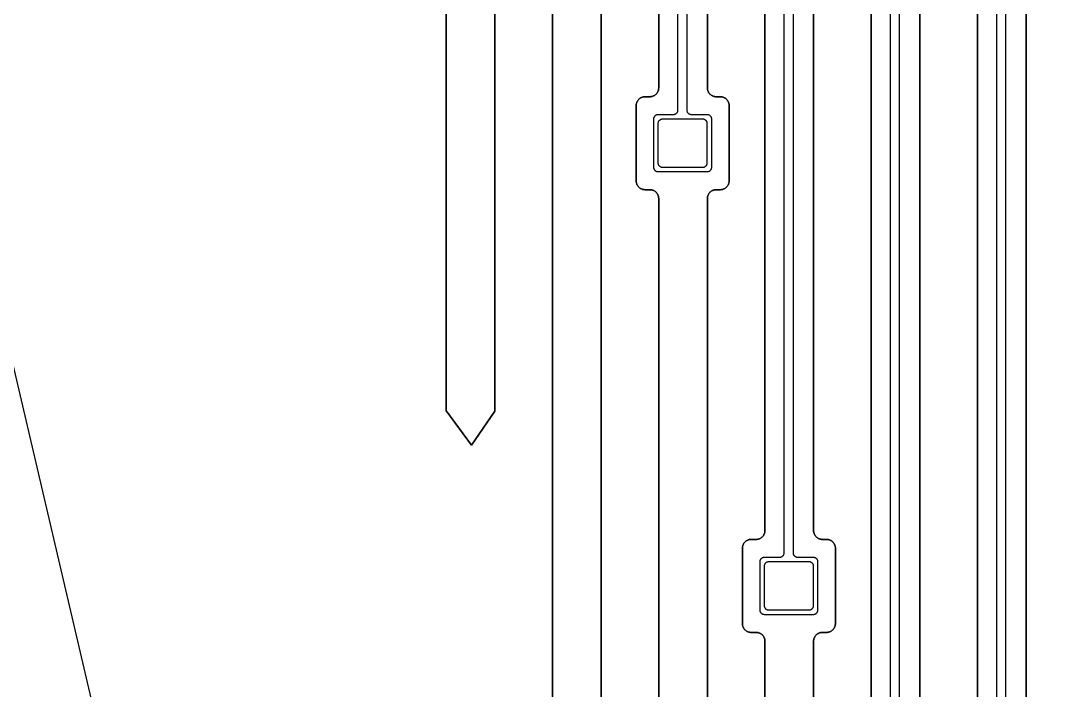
# Model space of a CAD drawing. Extents: x -2057 to 2225, y -44 to 31181.
# Drawn here: x -356.4 to -124.6, y 1456.1 to 1607.5 of the extents above; entities that cross this region are included whole.
import ezdxf

# ---------------------------------------------------------------- set-up
doc = ezdxf.new("R2010")
doc.units = 0
for name, color, linetype in [('electrode', 6, 'CONTINUOUS'), ('etching', 7, 'CONTINUOUS'), ('L2D0_etching2', 4, 'CONTINUOUS'), ('L3D0_etching3', 5, 'CONTINUOUS'), ('metalization', 8, 'CONTINUOUS'), ('polyimide', 9, 'CONTINUOUS'), ('polyimide_etch_borders', 10, 'CONTINUOUS')]:
    doc.layers.add(name, color=color, linetype=linetype)

msp = doc.modelspace()

# ---------------------------------------------------------------- linework, layer by layer
at = {"layer": 'electrode'}
for points in [[(-211.34, 1574.247), (-211.427, 1574.255), (-211.513, 1574.27), (-211.598, 1574.293), (-211.68, 1574.323), (-211.759, 1574.36), (-211.834, 1574.403), (-211.906, 1574.453), (-211.973, 1574.509), (-212.035, 1574.571), (-212.091, 1574.638), (-212.141, 1574.71), (-212.184, 1574.785), (-212.221, 1574.864), (-212.251, 1574.946), (-212.274, 1575.031), (-212.289, 1575.117), (-212.297, 1575.204), (-212.297, 1584.291), (-212.289, 1584.378), (-212.274, 1584.464), (-212.251, 1584.548), (-212.221, 1584.63), (-212.184, 1584.71), (-212.141, 1584.785), (-212.091, 1584.857), (-212.035, 1584.924), (-211.973, 1584.985), (-211.906, 1585.042), (-211.834, 1585.092), (-211.759, 1585.135), (-211.68, 1585.172), (-211.598, 1585.202), (-211.513, 1585.225), (-211.427, 1585.24), (-211.34, 1585.247), (-202.253, 1585.247), (-202.166, 1585.24), (-202.08, 1585.225), (-201.996, 1585.202), (-201.914, 1585.172), (-201.834, 1585.135), (-201.759, 1585.092), (-201.687, 1585.042), (-201.62, 1584.985), (-201.559, 1584.924), (-201.502, 1584.857), (-201.452, 1584.785), (-201.409, 1584.71), (-201.372, 1584.63), (-201.342, 1584.548), (-201.319, 1584.464), (-201.304, 1584.378), (-201.297, 1584.291), (-201.297, 1575.204), (-201.304, 1575.117), (-201.319, 1575.031), (-201.342, 1574.946), (-201.372, 1574.864), (-201.409, 1574.785), (-201.452, 1574.71), (-201.502, 1574.638), (-201.559, 1574.571), (-201.62, 1574.509), (-201.687, 1574.453), (-201.759, 1574.403), (-201.834, 1574.36), (-201.914, 1574.323), (-201.996, 1574.293), (-202.08, 1574.27), (-202.166, 1574.255), (-202.253, 1574.247)], [(-187.34, 1474.247), (-187.427, 1474.255), (-187.513, 1474.27), (-187.598, 1474.293), (-187.68, 1474.323), (-187.759, 1474.36), (-187.834, 1474.403), (-187.906, 1474.453), (-187.973, 1474.509), (-188.035, 1474.571), (-188.091, 1474.638), (-188.141, 1474.71), (-188.184, 1474.785), (-188.221, 1474.864), (-188.251, 1474.946), (-188.274, 1475.031), (-188.289, 1475.117), (-188.297, 1475.204), (-188.297, 1484.291), (-188.289, 1484.378), (-188.274, 1484.464), (-188.251, 1484.548), (-188.221, 1484.63), (-188.184, 1484.71), (-188.141, 1484.785), (-188.091, 1484.857), (-188.035, 1484.924), (-187.973, 1484.985), (-187.906, 1485.042), (-187.834, 1485.092), (-187.759, 1485.135), (-187.68, 1485.172), (-187.598, 1485.202), (-187.513, 1485.225), (-187.427, 1485.24), (-187.34, 1485.247), (-178.253, 1485.247), (-178.166, 1485.24), (-178.08, 1485.225), (-177.996, 1485.202), (-177.914, 1485.172), (-177.834, 1485.135), (-177.759, 1485.092), (-177.687, 1485.042), (-177.62, 1484.985), (-177.559, 1484.924), (-177.502, 1484.857), (-177.452, 1484.785), (-177.409, 1484.71), (-177.372, 1484.63), (-177.342, 1484.548), (-177.319, 1484.464), (-177.304, 1484.378), (-177.297, 1484.291), (-177.297, 1475.204), (-177.304, 1475.117), (-177.319, 1475.031), (-177.342, 1474.946), (-177.372, 1474.864), (-177.409, 1474.785), (-177.452, 1474.71), (-177.502, 1474.638), (-177.559, 1474.571), (-177.62, 1474.509), (-177.687, 1474.453), (-177.759, 1474.403), (-177.834, 1474.36), (-177.914, 1474.323), (-177.996, 1474.293), (-178.08, 1474.27), (-178.166, 1474.255), (-178.253, 1474.247)]]:
    msp.add_lwpolyline(points, close=True, dxfattribs=at)
at = {"layer": 'etching'}
for points in [[(1890.612, 20342.595), (1890.612, 10404.624), (907.37, 8971.06), (907.37, 3311.52), (208.395, -1.125), (80.82, -44.08), (0, 0), (-775.12, 3311.52), (-775.12, 8985.76), (-1736.396, 10397.27), (-1736.396, 20343.044)], [(-212.208, 9035.371), (-212.208, 1592.185), (-212.216, 1592.059), (-212.231, 1591.934), (-212.255, 1591.811), (-212.286, 1591.689), (-212.325, 1591.57), (-212.371, 1591.453), (-212.425, 1591.339), (-212.485, 1591.229), (-212.553, 1591.123), (-212.627, 1591.021), (-212.707, 1590.924), (-212.793, 1590.832), (-212.884, 1590.746), (-212.981, 1590.666), (-213.083, 1590.592), (-213.189, 1590.525), (-213.299, 1590.465), (-213.413, 1590.411), (-213.53, 1590.365), (-213.649, 1590.326), (-213.771, 1590.295), (-213.895, 1590.271), (-214.019, 1590.255), (-214.145, 1590.247), (-215.359, 1590.247), (-215.485, 1590.24), (-215.61, 1590.224), (-215.733, 1590.2), (-215.855, 1590.169), (-215.974, 1590.13), (-216.091, 1590.084), (-216.205, 1590.03), (-216.315, 1589.97), (-216.421, 1589.902), (-216.523, 1589.828), (-216.62, 1589.748), (-216.712, 1589.662), (-216.798, 1589.571), (-216.878, 1589.474), (-216.952, 1589.372), (-217.019, 1589.266), (-217.079, 1589.156), (-217.133, 1589.042), (-217.179, 1588.925), (-217.218, 1588.806), (-217.249, 1588.684), (-217.273, 1588.56), (-217.289, 1588.436), (-217.297, 1588.31), (-217.297, 1571.185), (-217.289, 1571.059), (-217.273, 1570.934), (-217.249, 1570.811), (-217.218, 1570.689), (-217.179, 1570.57), (-217.133, 1570.453), (-217.079, 1570.339), (-217.019, 1570.229), (-216.952, 1570.123), (-216.878, 1570.021), (-216.798, 1569.924), (-216.712, 1569.832), (-216.62, 1569.746), (-216.523, 1569.666), (-216.421, 1569.592), (-216.315, 1569.525), (-216.205, 1569.465), (-216.091, 1569.411), (-215.974, 1569.365), (-215.855, 1569.326), (-215.733, 1569.295), (-215.61, 1569.271), (-215.485, 1569.255), (-215.359, 1569.247), (-214.145, 1569.247), (-214.019, 1569.24), (-213.895, 1569.224), (-213.771, 1569.2), (-213.649, 1569.169), (-213.53, 1569.13), (-213.413, 1569.084), (-213.299, 1569.03), (-213.189, 1568.97), (-213.083, 1568.902), (-212.981, 1568.828), (-212.884, 1568.748), (-212.793, 1568.662), (-212.707, 1568.571), (-212.627, 1568.474), (-212.553, 1568.372), (-212.485, 1568.266), (-212.425, 1568.156), (-212.371, 1568.042), (-212.325, 1567.925), (-212.286, 1567.806), (-212.255, 1567.684), (-212.231, 1567.56), (-212.216, 1567.436), (-212.208, 1567.31), (-212.208, 1319.247)], [(-201.208, 1319.247), (-201.208, 1567.31), (-201.2, 1567.436), (-201.184, 1567.56), (-201.16, 1567.684), (-201.129, 1567.806), (-201.09, 1567.925), (-201.044, 1568.042), (-200.991, 1568.156), (-200.93, 1568.266), (-200.863, 1568.372), (-200.789, 1568.474), (-200.709, 1568.571), (-200.623, 1568.662), (-200.531, 1568.748), (-200.434, 1568.828), (-200.332, 1568.902), (-200.226, 1568.97), (-200.116, 1569.03), (-200.002, 1569.084), (-199.886, 1569.13), (-199.766, 1569.169), (-199.644, 1569.2), (-199.521, 1569.224), (-199.396, 1569.24), (-199.271, 1569.247), (-198.234, 1569.247), (-198.108, 1569.255), (-197.984, 1569.271), (-197.86, 1569.295), (-197.738, 1569.326), (-197.619, 1569.365), (-197.502, 1569.411), (-197.388, 1569.465), (-197.278, 1569.525), (-197.172, 1569.592), (-197.07, 1569.666), (-196.973, 1569.746), (-196.882, 1569.832), (-196.796, 1569.924), (-196.716, 1570.021), (-196.642, 1570.123), (-196.574, 1570.229), (-196.514, 1570.339), (-196.46, 1570.453), (-196.414, 1570.57), (-196.375, 1570.689), (-196.344, 1570.811), (-196.32, 1570.934), (-196.304, 1571.059), (-196.297, 1571.185), (-196.297, 1588.31), (-196.304, 1588.436), (-196.32, 1588.56), (-196.344, 1588.684), (-196.375, 1588.806), (-196.414, 1588.925), (-196.46, 1589.042), (-196.514, 1589.156), (-196.574, 1589.266), (-196.642, 1589.372), (-196.716, 1589.474), (-196.796, 1589.571), (-196.882, 1589.662), (-196.973, 1589.748), (-197.07, 1589.828), (-197.172, 1589.902), (-197.278, 1589.97), (-197.388, 1590.03), (-197.502, 1590.084), (-197.619, 1590.13), (-197.738, 1590.169), (-197.86, 1590.2), (-197.984, 1590.224), (-198.108, 1590.24), (-198.234, 1590.247), (-199.271, 1590.247), (-199.396, 1590.255), (-199.521, 1590.271), (-199.644, 1590.295), (-199.766, 1590.326), (-199.886, 1590.365), (-200.002, 1590.411), (-200.116, 1590.465), (-200.226, 1590.525), (-200.332, 1590.592), (-200.434, 1590.666), (-200.531, 1590.746), (-200.623, 1590.832), (-200.709, 1590.924), (-200.789, 1591.021), (-200.863, 1591.123), (-200.93, 1591.229), (-200.991, 1591.339), (-201.044, 1591.453), (-201.09, 1591.57), (-201.129, 1591.689), (-201.16, 1591.811), (-201.184, 1591.934), (-201.2, 1592.059), (-201.208, 1592.185), (-201.208, 9035.377)], [(-188.208, 9035.371), (-188.208, 1492.185), (-188.216, 1492.059), (-188.231, 1491.934), (-188.255, 1491.811), (-188.286, 1491.689), (-188.325, 1491.57), (-188.371, 1491.453), (-188.425, 1491.339), (-188.485, 1491.229), (-188.553, 1491.123), (-188.627, 1491.021), (-188.707, 1490.924), (-188.793, 1490.832), (-188.884, 1490.746), (-188.981, 1490.666), (-189.083, 1490.592), (-189.189, 1490.525), (-189.299, 1490.465), (-189.413, 1490.411), (-189.53, 1490.365), (-189.649, 1490.326), (-189.771, 1490.295), (-189.895, 1490.271), (-190.019, 1490.255), (-190.145, 1490.247), (-191.359, 1490.247), (-191.485, 1490.24), (-191.61, 1490.224), (-191.733, 1490.2), (-191.855, 1490.169), (-191.974, 1490.13), (-192.091, 1490.084), (-192.205, 1490.03), (-192.315, 1489.97), (-192.421, 1489.902), (-192.523, 1489.828), (-192.62, 1489.748), (-192.712, 1489.662), (-192.798, 1489.571), (-192.878, 1489.474), (-192.952, 1489.372), (-193.019, 1489.266), (-193.079, 1489.156), (-193.133, 1489.042), (-193.179, 1488.925), (-193.218, 1488.806), (-193.249, 1488.684), (-193.273, 1488.56), (-193.289, 1488.436), (-193.297, 1488.31), (-193.297, 1471.185), (-193.289, 1471.059), (-193.273, 1470.934), (-193.249, 1470.811), (-193.218, 1470.689), (-193.179, 1470.57), (-193.133, 1470.453), (-193.079, 1470.339), (-193.019, 1470.229), (-192.952, 1470.123), (-192.878, 1470.021), (-192.798, 1469.924), (-192.712, 1469.832), (-192.62, 1469.746), (-192.523, 1469.666), (-192.421, 1469.592), (-192.315, 1469.525), (-192.205, 1469.465), (-192.091, 1469.411), (-191.974, 1469.365), (-191.855, 1469.326), (-191.733, 1469.295), (-191.61, 1469.271), (-191.485, 1469.255), (-191.359, 1469.247), (-190.145, 1469.247), (-190.019, 1469.24), (-189.895, 1469.224), (-189.771, 1469.2), (-189.649, 1469.169), (-189.53, 1469.13), (-189.413, 1469.084), (-189.299, 1469.03), (-189.189, 1468.97), (-189.083, 1468.902), (-188.981, 1468.828), (-188.884, 1468.748), (-188.793, 1468.662), (-188.707, 1468.571), (-188.627, 1468.474), (-188.553, 1468.372), (-188.485, 1468.266), (-188.425, 1468.156), (-188.371, 1468.042), (-188.325, 1467.925), (-188.286, 1467.806), (-188.255, 1467.684), (-188.231, 1467.56), (-188.216, 1467.436), (-188.208, 1467.31), (-188.208, 1219.247)], [(-177.208, 1219.247), (-177.208, 1467.31), (-177.2, 1467.436), (-177.184, 1467.56), (-177.16, 1467.684), (-177.129, 1467.806), (-177.09, 1467.925), (-177.044, 1468.042), (-176.991, 1468.156), (-176.93, 1468.266), (-176.863, 1468.372), (-176.789, 1468.474), (-176.709, 1468.571), (-176.623, 1468.662), (-176.531, 1468.748), (-176.434, 1468.828), (-176.332, 1468.902), (-176.226, 1468.97), (-176.116, 1469.03), (-176.002, 1469.084), (-175.886, 1469.13), (-175.766, 1469.169), (-175.644, 1469.2), (-175.521, 1469.224), (-175.396, 1469.24), (-175.271, 1469.247), (-174.234, 1469.247), (-174.108, 1469.255), (-173.984, 1469.271), (-173.86, 1469.295), (-173.738, 1469.326), (-173.619, 1469.365), (-173.502, 1469.411), (-173.388, 1469.465), (-173.278, 1469.525), (-173.172, 1469.592), (-173.07, 1469.666), (-172.973, 1469.746), (-172.882, 1469.832), (-172.796, 1469.924), (-172.716, 1470.021), (-172.642, 1470.123), (-172.574, 1470.229), (-172.514, 1470.339), (-172.46, 1470.453), (-172.414, 1470.57), (-172.375, 1470.689), (-172.344, 1470.811), (-172.32, 1470.934), (-172.304, 1471.059), (-172.297, 1471.185), (-172.297, 1488.31), (-172.304, 1488.436), (-172.32, 1488.56), (-172.344, 1488.684), (-172.375, 1488.806), (-172.414, 1488.925), (-172.46, 1489.042), (-172.514, 1489.156), (-172.574, 1489.266), (-172.642, 1489.372), (-172.716, 1489.474), (-172.796, 1489.571), (-172.882, 1489.662), (-172.973, 1489.748), (-173.07, 1489.828), (-173.172, 1489.902), (-173.278, 1489.97), (-173.388, 1490.03), (-173.502, 1490.084), (-173.619, 1490.13), (-173.738, 1490.169), (-173.86, 1490.2), (-173.984, 1490.224), (-174.108, 1490.24), (-174.234, 1490.247), (-175.271, 1490.247), (-175.396, 1490.255), (-175.521, 1490.271), (-175.644, 1490.295), (-175.766, 1490.326), (-175.886, 1490.365), (-176.002, 1490.411), (-176.116, 1490.465), (-176.226, 1490.525), (-176.332, 1490.592), (-176.434, 1490.666), (-176.531, 1490.746), (-176.623, 1490.832), (-176.709, 1490.924), (-176.789, 1491.021), (-176.863, 1491.123), (-176.93, 1491.229), (-176.991, 1491.339), (-177.044, 1491.453), (-177.09, 1491.57), (-177.129, 1491.689), (-177.16, 1491.811), (-177.184, 1491.934), (-177.2, 1492.059), (-177.208, 1492.185), (-177.208, 9035.377)], [(-164.208, 9035.371), (-164.208, 1392.185)], [(-153.208, 1392.185), (-153.208, 9035.377)], [(-140.208, 9035.371), (-140.208, 1292.185)], [(-129.208, 1292.185), (-129.208, 9035.377)], [(-260.208, 1767.31), (-260.208, 1519.247), (-260.17, 1519.247), (-254.49, 1511.52), (-249.208, 1519.247), (-249.208, 1767.31)], [(-236.208, 1667.31), (-236.208, 1419.247)], [(-225.208, 1419.247), (-225.208, 1667.31)]]:
    msp.add_lwpolyline(points, dxfattribs=at)
at = {"layer": 'L2D0_etching2'}
msp.add_lwpolyline([(1890.612, 20342.595), (1890.612, 10404.624), (907.37, 8971.06), (907.37, 3311.52), (208.395, -1.125), (80.82, -44.08), (0, 0), (-775.12, 3311.52), (-775.12, 8985.76), (-1736.396, 10397.27), (-1736.396, 20343.044)], dxfattribs=at)
at = {"layer": 'L3D0_etching3'}
for points in [[(1890.612, 20342.595), (1890.612, 10404.624), (907.37, 8971.06), (907.37, 3311.52), (208.395, -1.125), (80.82, -44.08), (0, 0), (-775.12, 3311.52), (-775.12, 8985.76), (-1736.396, 10397.27), (-1736.396, 20343.044)], [(-212.208, 9035.371), (-212.208, 1592.185), (-212.216, 1592.059), (-212.231, 1591.934), (-212.255, 1591.811), (-212.286, 1591.689), (-212.325, 1591.57), (-212.371, 1591.453), (-212.425, 1591.339), (-212.485, 1591.229), (-212.553, 1591.123), (-212.627, 1591.021), (-212.707, 1590.924), (-212.793, 1590.832), (-212.884, 1590.746), (-212.981, 1590.666), (-213.083, 1590.592), (-213.189, 1590.525), (-213.299, 1590.465), (-213.413, 1590.411), (-213.53, 1590.365), (-213.649, 1590.326), (-213.771, 1590.295), (-213.895, 1590.271), (-214.019, 1590.255), (-214.145, 1590.247), (-215.359, 1590.247), (-215.485, 1590.24), (-215.61, 1590.224), (-215.733, 1590.2), (-215.855, 1590.169), (-215.974, 1590.13), (-216.091, 1590.084), (-216.205, 1590.03), (-216.315, 1589.97), (-216.421, 1589.902), (-216.523, 1589.828), (-216.62, 1589.748), (-216.712, 1589.662), (-216.798, 1589.571), (-216.878, 1589.474), (-216.952, 1589.372), (-217.019, 1589.266), (-217.079, 1589.156), (-217.133, 1589.042), (-217.179, 1588.925), (-217.218, 1588.806), (-217.249, 1588.684), (-217.273, 1588.56), (-217.289, 1588.436), (-217.297, 1588.31), (-217.297, 1571.185), (-217.289, 1571.059), (-217.273, 1570.934), (-217.249, 1570.811), (-217.218, 1570.689), (-217.179, 1570.57), (-217.133, 1570.453), (-217.079, 1570.339), (-217.019, 1570.229), (-216.952, 1570.123), (-216.878, 1570.021), (-216.798, 1569.924), (-216.712, 1569.832), (-216.62, 1569.746), (-216.523, 1569.666), (-216.421, 1569.592), (-216.315, 1569.525), (-216.205, 1569.465), (-216.091, 1569.411), (-215.974, 1569.365), (-215.855, 1569.326), (-215.733, 1569.295), (-215.61, 1569.271), (-215.485, 1569.255), (-215.359, 1569.247), (-214.145, 1569.247), (-214.019, 1569.24), (-213.895, 1569.224), (-213.771, 1569.2), (-213.649, 1569.169), (-213.53, 1569.13), (-213.413, 1569.084), (-213.299, 1569.03), (-213.189, 1568.97), (-213.083, 1568.902), (-212.981, 1568.828), (-212.884, 1568.748), (-212.793, 1568.662), (-212.707, 1568.571), (-212.627, 1568.474), (-212.553, 1568.372), (-212.485, 1568.266), (-212.425, 1568.156), (-212.371, 1568.042), (-212.325, 1567.925), (-212.286, 1567.806), (-212.255, 1567.684), (-212.231, 1567.56), (-212.216, 1567.436), (-212.208, 1567.31), (-212.208, 1319.247)], [(-201.208, 1319.247), (-201.208, 1567.31), (-201.2, 1567.436), (-201.184, 1567.56), (-201.16, 1567.684), (-201.129, 1567.806), (-201.09, 1567.925), (-201.044, 1568.042), (-200.991, 1568.156), (-200.93, 1568.266), (-200.863, 1568.372), (-200.789, 1568.474), (-200.709, 1568.571), (-200.623, 1568.662), (-200.531, 1568.748), (-200.434, 1568.828), (-200.332, 1568.902), (-200.226, 1568.97), (-200.116, 1569.03), (-200.002, 1569.084), (-199.886, 1569.13), (-199.766, 1569.169), (-199.644, 1569.2), (-199.521, 1569.224), (-199.396, 1569.24), (-199.271, 1569.247), (-198.234, 1569.247), (-198.108, 1569.255), (-197.984, 1569.271), (-197.86, 1569.295), (-197.738, 1569.326), (-197.619, 1569.365), (-197.502, 1569.411), (-197.388, 1569.465), (-197.278, 1569.525), (-197.172, 1569.592), (-197.07, 1569.666), (-196.973, 1569.746), (-196.882, 1569.832), (-196.796, 1569.924), (-196.716, 1570.021), (-196.642, 1570.123), (-196.574, 1570.229), (-196.514, 1570.339), (-196.46, 1570.453), (-196.414, 1570.57), (-196.375, 1570.689), (-196.344, 1570.811), (-196.32, 1570.934), (-196.304, 1571.059), (-196.297, 1571.185), (-196.297, 1588.31), (-196.304, 1588.436), (-196.32, 1588.56), (-196.344, 1588.684), (-196.375, 1588.806), (-196.414, 1588.925), (-196.46, 1589.042), (-196.514, 1589.156), (-196.574, 1589.266), (-196.642, 1589.372), (-196.716, 1589.474), (-196.796, 1589.571), (-196.882, 1589.662), (-196.973, 1589.748), (-197.07, 1589.828), (-197.172, 1589.902), (-197.278, 1589.97), (-197.388, 1590.03), (-197.502, 1590.084), (-197.619, 1590.13), (-197.738, 1590.169), (-197.86, 1590.2), (-197.984, 1590.224), (-198.108, 1590.24), (-198.234, 1590.247), (-199.271, 1590.247), (-199.396, 1590.255), (-199.521, 1590.271), (-199.644, 1590.295), (-199.766, 1590.326), (-199.886, 1590.365), (-200.002, 1590.411), (-200.116, 1590.465), (-200.226, 1590.525), (-200.332, 1590.592), (-200.434, 1590.666), (-200.531, 1590.746), (-200.623, 1590.832), (-200.709, 1590.924), (-200.789, 1591.021), (-200.863, 1591.123), (-200.93, 1591.229), (-200.991, 1591.339), (-201.044, 1591.453), (-201.09, 1591.57), (-201.129, 1591.689), (-201.16, 1591.811), (-201.184, 1591.934), (-201.2, 1592.059), (-201.208, 1592.185), (-201.208, 9035.377)], [(-188.208, 9035.371), (-188.208, 1492.185), (-188.216, 1492.059), (-188.231, 1491.934), (-188.255, 1491.811), (-188.286, 1491.689), (-188.325, 1491.57), (-188.371, 1491.453), (-188.425, 1491.339), (-188.485, 1491.229), (-188.553, 1491.123), (-188.627, 1491.021), (-188.707, 1490.924), (-188.793, 1490.832), (-188.884, 1490.746), (-188.981, 1490.666), (-189.083, 1490.592), (-189.189, 1490.525), (-189.299, 1490.465), (-189.413, 1490.411), (-189.53, 1490.365), (-189.649, 1490.326), (-189.771, 1490.295), (-189.895, 1490.271), (-190.019, 1490.255), (-190.145, 1490.247), (-191.359, 1490.247), (-191.485, 1490.24), (-191.61, 1490.224), (-191.733, 1490.2), (-191.855, 1490.169), (-191.974, 1490.13), (-192.091, 1490.084), (-192.205, 1490.03), (-192.315, 1489.97), (-192.421, 1489.902), (-192.523, 1489.828), (-192.62, 1489.748), (-192.712, 1489.662), (-192.798, 1489.571), (-192.878, 1489.474), (-192.952, 1489.372), (-193.019, 1489.266), (-193.079, 1489.156), (-193.133, 1489.042), (-193.179, 1488.925), (-193.218, 1488.806), (-193.249, 1488.684), (-193.273, 1488.56), (-193.289, 1488.436), (-193.297, 1488.31), (-193.297, 1471.185), (-193.289, 1471.059), (-193.273, 1470.934), (-193.249, 1470.811), (-193.218, 1470.689), (-193.179, 1470.57), (-193.133, 1470.453), (-193.079, 1470.339), (-193.019, 1470.229), (-192.952, 1470.123), (-192.878, 1470.021), (-192.798, 1469.924), (-192.712, 1469.832), (-192.62, 1469.746), (-192.523, 1469.666), (-192.421, 1469.592), (-192.315, 1469.525), (-192.205, 1469.465), (-192.091, 1469.411), (-191.974, 1469.365), (-191.855, 1469.326), (-191.733, 1469.295), (-191.61, 1469.271), (-191.485, 1469.255), (-191.359, 1469.247), (-190.145, 1469.247), (-190.019, 1469.24), (-189.895, 1469.224), (-189.771, 1469.2), (-189.649, 1469.169), (-189.53, 1469.13), (-189.413, 1469.084), (-189.299, 1469.03), (-189.189, 1468.97), (-189.083, 1468.902), (-188.981, 1468.828), (-188.884, 1468.748), (-188.793, 1468.662), (-188.707, 1468.571), (-188.627, 1468.474), (-188.553, 1468.372), (-188.485, 1468.266), (-188.425, 1468.156), (-188.371, 1468.042), (-188.325, 1467.925), (-188.286, 1467.806), (-188.255, 1467.684), (-188.231, 1467.56), (-188.216, 1467.436), (-188.208, 1467.31), (-188.208, 1219.247)], [(-177.208, 1219.247), (-177.208, 1467.31), (-177.2, 1467.436), (-177.184, 1467.56), (-177.16, 1467.684), (-177.129, 1467.806), (-177.09, 1467.925), (-177.044, 1468.042), (-176.991, 1468.156), (-176.93, 1468.266), (-176.863, 1468.372), (-176.789, 1468.474), (-176.709, 1468.571), (-176.623, 1468.662), (-176.531, 1468.748), (-176.434, 1468.828), (-176.332, 1468.902), (-176.226, 1468.97), (-176.116, 1469.03), (-176.002, 1469.084), (-175.886, 1469.13), (-175.766, 1469.169), (-175.644, 1469.2), (-175.521, 1469.224), (-175.396, 1469.24), (-175.271, 1469.247), (-174.234, 1469.247), (-174.108, 1469.255), (-173.984, 1469.271), (-173.86, 1469.295), (-173.738, 1469.326), (-173.619, 1469.365), (-173.502, 1469.411), (-173.388, 1469.465), (-173.278, 1469.525), (-173.172, 1469.592), (-173.07, 1469.666), (-172.973, 1469.746), (-172.882, 1469.832), (-172.796, 1469.924), (-172.716, 1470.021), (-172.642, 1470.123), (-172.574, 1470.229), (-172.514, 1470.339), (-172.46, 1470.453), (-172.414, 1470.57), (-172.375, 1470.689), (-172.344, 1470.811), (-172.32, 1470.934), (-172.304, 1471.059), (-172.297, 1471.185), (-172.297, 1488.31), (-172.304, 1488.436), (-172.32, 1488.56), (-172.344, 1488.684), (-172.375, 1488.806), (-172.414, 1488.925), (-172.46, 1489.042), (-172.514, 1489.156), (-172.574, 1489.266), (-172.642, 1489.372), (-172.716, 1489.474), (-172.796, 1489.571), (-172.882, 1489.662), (-172.973, 1489.748), (-173.07, 1489.828), (-173.172, 1489.902), (-173.278, 1489.97), (-173.388, 1490.03), (-173.502, 1490.084), (-173.619, 1490.13), (-173.738, 1490.169), (-173.86, 1490.2), (-173.984, 1490.224), (-174.108, 1490.24), (-174.234, 1490.247), (-175.271, 1490.247), (-175.396, 1490.255), (-175.521, 1490.271), (-175.644, 1490.295), (-175.766, 1490.326), (-175.886, 1490.365), (-176.002, 1490.411), (-176.116, 1490.465), (-176.226, 1490.525), (-176.332, 1490.592), (-176.434, 1490.666), (-176.531, 1490.746), (-176.623, 1490.832), (-176.709, 1490.924), (-176.789, 1491.021), (-176.863, 1491.123), (-176.93, 1491.229), (-176.991, 1491.339), (-177.044, 1491.453), (-177.09, 1491.57), (-177.129, 1491.689), (-177.16, 1491.811), (-177.184, 1491.934), (-177.2, 1492.059), (-177.208, 1492.185), (-177.208, 9035.377)], [(-164.208, 9035.371), (-164.208, 1392.185)], [(-153.208, 1392.185), (-153.208, 9035.377)], [(-140.208, 9035.371), (-140.208, 1292.185)], [(-129.208, 1292.185), (-129.208, 9035.377)], [(-260.208, 1767.31), (-260.208, 1519.247), (-260.17, 1519.247), (-254.49, 1511.52), (-249.208, 1519.247), (-249.208, 1767.31)], [(-236.208, 1667.31), (-236.208, 1419.247)], [(-225.208, 1419.247), (-225.208, 1667.31)]]:
    msp.add_lwpolyline(points, dxfattribs=at)
at = {"layer": 'metalization'}
for points in [[(-205.858, 9040.22), (-205.858, 1587.204), (-205.85, 1587.117), (-205.835, 1587.031), (-205.812, 1586.946), (-205.782, 1586.864), (-205.746, 1586.785), (-205.702, 1586.71), (-205.652, 1586.638), (-205.596, 1586.571), (-205.534, 1586.509), (-205.467, 1586.453), (-205.396, 1586.403), (-205.32, 1586.36), (-205.241, 1586.323), (-205.159, 1586.293), (-205.074, 1586.27), (-204.988, 1586.255), (-204.901, 1586.247), (-201.253, 1586.247), (-201.166, 1586.24), (-201.08, 1586.225), (-200.996, 1586.202), (-200.914, 1586.172), (-200.834, 1586.135), (-200.759, 1586.092), (-200.687, 1586.042), (-200.62, 1585.985), (-200.559, 1585.924), (-200.502, 1585.857), (-200.452, 1585.785), (-200.409, 1585.71), (-200.372, 1585.63), (-200.342, 1585.548), (-200.319, 1585.464), (-200.304, 1585.378), (-200.297, 1585.291), (-200.297, 1574.204), (-200.304, 1574.117), (-200.319, 1574.031), (-200.342, 1573.946), (-200.372, 1573.864), (-200.409, 1573.785), (-200.452, 1573.71), (-200.502, 1573.638), (-200.559, 1573.571), (-200.62, 1573.509), (-200.687, 1573.453), (-200.759, 1573.403), (-200.834, 1573.36), (-200.914, 1573.323), (-200.996, 1573.293), (-201.08, 1573.27), (-201.166, 1573.255), (-201.253, 1573.247), (-212.34, 1573.247), (-212.427, 1573.255), (-212.513, 1573.27), (-212.598, 1573.293), (-212.68, 1573.323), (-212.759, 1573.36), (-212.834, 1573.403), (-212.906, 1573.453), (-212.973, 1573.509), (-213.035, 1573.571), (-213.091, 1573.638), (-213.141, 1573.71), (-213.184, 1573.785), (-213.221, 1573.864), (-213.251, 1573.946), (-213.274, 1574.031), (-213.289, 1574.117), (-213.297, 1574.204), (-213.297, 1585.291), (-213.289, 1585.378), (-213.274, 1585.464), (-213.251, 1585.548), (-213.221, 1585.63), (-213.184, 1585.71), (-213.141, 1585.785), (-213.091, 1585.857), (-213.035, 1585.924), (-212.973, 1585.985), (-212.906, 1586.042), (-212.834, 1586.092), (-212.759, 1586.135), (-212.68, 1586.172), (-212.598, 1586.202), (-212.513, 1586.225), (-212.427, 1586.24), (-212.34, 1586.247), (-208.814, 1586.247), (-208.727, 1586.255), (-208.641, 1586.27), (-208.557, 1586.293), (-208.475, 1586.323), (-208.396, 1586.36), (-208.32, 1586.403), (-208.248, 1586.453), (-208.181, 1586.509), (-208.12, 1586.571), (-208.064, 1586.638), (-208.014, 1586.71), (-207.97, 1586.785), (-207.933, 1586.864), (-207.903, 1586.946), (-207.88, 1587.031), (-207.865, 1587.117), (-207.858, 1587.204), (-207.858, 9040.22)], [(-181.858, 9040.22), (-181.858, 1487.204), (-181.85, 1487.117), (-181.835, 1487.031), (-181.812, 1486.946), (-181.782, 1486.864), (-181.746, 1486.785), (-181.702, 1486.71), (-181.652, 1486.638), (-181.596, 1486.571), (-181.534, 1486.509), (-181.467, 1486.453), (-181.396, 1486.403), (-181.32, 1486.36), (-181.241, 1486.323), (-181.159, 1486.293), (-181.074, 1486.27), (-180.988, 1486.255), (-180.901, 1486.247), (-177.253, 1486.247), (-177.166, 1486.24), (-177.08, 1486.225), (-176.996, 1486.202), (-176.914, 1486.172), (-176.834, 1486.135), (-176.759, 1486.092), (-176.687, 1486.042), (-176.62, 1485.985), (-176.559, 1485.924), (-176.502, 1485.857), (-176.452, 1485.785), (-176.409, 1485.71), (-176.372, 1485.63), (-176.342, 1485.548), (-176.319, 1485.464), (-176.304, 1485.378), (-176.297, 1485.291), (-176.297, 1474.204), (-176.304, 1474.117), (-176.319, 1474.031), (-176.342, 1473.946), (-176.372, 1473.864), (-176.409, 1473.785), (-176.452, 1473.71), (-176.502, 1473.638), (-176.559, 1473.571), (-176.62, 1473.509), (-176.687, 1473.453), (-176.759, 1473.403), (-176.834, 1473.36), (-176.914, 1473.323), (-176.996, 1473.293), (-177.08, 1473.27), (-177.166, 1473.255), (-177.253, 1473.247), (-188.34, 1473.247), (-188.427, 1473.255), (-188.513, 1473.27), (-188.598, 1473.293), (-188.68, 1473.323), (-188.759, 1473.36), (-188.834, 1473.403), (-188.906, 1473.453), (-188.973, 1473.509), (-189.035, 1473.571), (-189.091, 1473.638), (-189.141, 1473.71), (-189.184, 1473.785), (-189.221, 1473.864), (-189.251, 1473.946), (-189.274, 1474.031), (-189.289, 1474.117), (-189.297, 1474.204), (-189.297, 1485.291), (-189.289, 1485.378), (-189.274, 1485.464), (-189.251, 1485.548), (-189.221, 1485.63), (-189.184, 1485.71), (-189.141, 1485.785), (-189.091, 1485.857), (-189.035, 1485.924), (-188.973, 1485.985), (-188.906, 1486.042), (-188.834, 1486.092), (-188.759, 1486.135), (-188.68, 1486.172), (-188.598, 1486.202), (-188.513, 1486.225), (-188.427, 1486.24), (-188.34, 1486.247), (-184.814, 1486.247), (-184.727, 1486.255), (-184.641, 1486.27), (-184.557, 1486.293), (-184.475, 1486.323), (-184.396, 1486.36), (-184.32, 1486.403), (-184.248, 1486.453), (-184.181, 1486.509), (-184.12, 1486.571), (-184.064, 1486.638), (-184.014, 1486.71), (-183.97, 1486.785), (-183.933, 1486.864), (-183.903, 1486.946), (-183.88, 1487.031), (-183.865, 1487.117), (-183.858, 1487.204), (-183.858, 9040.22)], [(-159.858, 1387.204), (-159.858, 9040.22)], [(-157.858, 9040.22), (-157.858, 1387.204)], [(-135.858, 1287.204), (-135.858, 9040.22)], [(-133.858, 9040.22), (-133.858, 1287.204)]]:
    msp.add_lwpolyline(points, dxfattribs=at)
at = {"layer": 'polyimide'}
for points in [[(-212.208, 1319.247), (-212.208, 1567.31), (-212.216, 1567.436), (-212.231, 1567.56), (-212.255, 1567.684), (-212.286, 1567.806), (-212.325, 1567.925), (-212.371, 1568.042), (-212.425, 1568.156), (-212.485, 1568.266), (-212.553, 1568.372), (-212.627, 1568.474), (-212.707, 1568.571), (-212.793, 1568.662), (-212.884, 1568.748), (-212.981, 1568.828), (-213.083, 1568.902), (-213.189, 1568.97), (-213.299, 1569.03), (-213.413, 1569.084), (-213.53, 1569.13), (-213.649, 1569.169), (-213.771, 1569.2), (-213.895, 1569.224), (-214.019, 1569.24), (-214.145, 1569.247), (-215.359, 1569.247), (-215.485, 1569.255), (-215.61, 1569.271), (-215.733, 1569.295), (-215.855, 1569.326), (-215.974, 1569.365), (-216.091, 1569.411), (-216.205, 1569.465), (-216.315, 1569.525), (-216.421, 1569.592), (-216.523, 1569.666), (-216.62, 1569.746), (-216.712, 1569.832), (-216.798, 1569.924), (-216.878, 1570.021), (-216.952, 1570.123), (-217.019, 1570.229), (-217.079, 1570.339), (-217.133, 1570.453), (-217.179, 1570.57), (-217.218, 1570.689), (-217.249, 1570.811), (-217.273, 1570.934), (-217.289, 1571.059), (-217.297, 1571.185), (-217.297, 1588.31), (-217.289, 1588.436), (-217.273, 1588.56), (-217.249, 1588.684), (-217.218, 1588.806), (-217.179, 1588.925), (-217.133, 1589.042), (-217.079, 1589.156), (-217.019, 1589.266), (-216.952, 1589.372), (-216.878, 1589.474), (-216.798, 1589.571), (-216.712, 1589.662), (-216.62, 1589.748), (-216.523, 1589.828), (-216.421, 1589.902), (-216.315, 1589.97), (-216.205, 1590.03), (-216.091, 1590.084), (-215.974, 1590.13), (-215.855, 1590.169), (-215.733, 1590.2), (-215.61, 1590.224), (-215.485, 1590.24), (-215.359, 1590.247), (-214.145, 1590.247), (-214.019, 1590.255), (-213.895, 1590.271), (-213.771, 1590.295), (-213.649, 1590.326), (-213.53, 1590.365), (-213.413, 1590.411), (-213.299, 1590.465), (-213.189, 1590.525), (-213.083, 1590.592), (-212.981, 1590.666), (-212.884, 1590.746), (-212.793, 1590.832), (-212.707, 1590.924), (-212.627, 1591.021), (-212.553, 1591.123), (-212.485, 1591.229), (-212.425, 1591.339), (-212.371, 1591.453), (-212.325, 1591.57), (-212.286, 1591.689), (-212.255, 1591.811), (-212.231, 1591.934), (-212.216, 1592.059), (-212.208, 1592.185), (-212.208, 9035.371)], [(-212.208, 9035.371), (-212.208, 1592.185), (-212.216, 1592.059), (-212.231, 1591.934), (-212.255, 1591.811), (-212.286, 1591.689), (-212.325, 1591.57), (-212.371, 1591.453), (-212.425, 1591.339), (-212.485, 1591.229), (-212.553, 1591.123), (-212.627, 1591.021), (-212.707, 1590.924), (-212.793, 1590.832), (-212.884, 1590.746), (-212.981, 1590.666), (-213.083, 1590.592), (-213.189, 1590.525), (-213.299, 1590.465), (-213.413, 1590.411), (-213.53, 1590.365), (-213.649, 1590.326), (-213.771, 1590.295), (-213.895, 1590.271), (-214.019, 1590.255), (-214.145, 1590.247), (-215.359, 1590.247), (-215.485, 1590.24), (-215.61, 1590.224), (-215.733, 1590.2), (-215.855, 1590.169), (-215.974, 1590.13), (-216.091, 1590.084), (-216.205, 1590.03), (-216.315, 1589.97), (-216.421, 1589.902), (-216.523, 1589.828), (-216.62, 1589.748), (-216.712, 1589.662), (-216.798, 1589.571), (-216.878, 1589.474), (-216.952, 1589.372), (-217.019, 1589.266), (-217.079, 1589.156), (-217.133, 1589.042), (-217.179, 1588.925), (-217.218, 1588.806), (-217.249, 1588.684), (-217.273, 1588.56), (-217.289, 1588.436), (-217.297, 1588.31), (-217.297, 1571.185), (-217.289, 1571.059), (-217.273, 1570.934), (-217.249, 1570.811), (-217.218, 1570.689), (-217.179, 1570.57), (-217.133, 1570.453), (-217.079, 1570.339), (-217.019, 1570.229), (-216.952, 1570.123), (-216.878, 1570.021), (-216.798, 1569.924), (-216.712, 1569.832), (-216.62, 1569.746), (-216.523, 1569.666), (-216.421, 1569.592), (-216.315, 1569.525), (-216.205, 1569.465), (-216.091, 1569.411), (-215.974, 1569.365), (-215.855, 1569.326), (-215.733, 1569.295), (-215.61, 1569.271), (-215.485, 1569.255), (-215.359, 1569.247), (-214.145, 1569.247), (-214.019, 1569.24), (-213.895, 1569.224), (-213.771, 1569.2), (-213.649, 1569.169), (-213.53, 1569.13), (-213.413, 1569.084), (-213.299, 1569.03), (-213.189, 1568.97), (-213.083, 1568.902), (-212.981, 1568.828), (-212.884, 1568.748), (-212.793, 1568.662), (-212.707, 1568.571), (-212.627, 1568.474), (-212.553, 1568.372), (-212.485, 1568.266), (-212.425, 1568.156), (-212.371, 1568.042), (-212.325, 1567.925), (-212.286, 1567.806), (-212.255, 1567.684), (-212.231, 1567.56), (-212.216, 1567.436), (-212.208, 1567.31), (-212.208, 1319.247)], [(-201.208, 9035.377), (-201.208, 1592.185), (-201.2, 1592.059), (-201.184, 1591.934), (-201.16, 1591.811), (-201.129, 1591.689), (-201.09, 1591.57), (-201.044, 1591.453), (-200.991, 1591.339), (-200.93, 1591.229), (-200.863, 1591.123), (-200.789, 1591.021), (-200.709, 1590.924), (-200.623, 1590.832), (-200.531, 1590.746), (-200.434, 1590.666), (-200.332, 1590.592), (-200.226, 1590.525), (-200.116, 1590.465), (-200.002, 1590.411), (-199.886, 1590.365), (-199.766, 1590.326), (-199.644, 1590.295), (-199.521, 1590.271), (-199.396, 1590.255), (-199.271, 1590.247), (-198.234, 1590.247), (-198.108, 1590.24), (-197.984, 1590.224), (-197.86, 1590.2), (-197.738, 1590.169), (-197.619, 1590.13), (-197.502, 1590.084), (-197.388, 1590.03), (-197.278, 1589.97), (-197.172, 1589.902), (-197.07, 1589.828), (-196.973, 1589.748), (-196.882, 1589.662), (-196.796, 1589.571), (-196.716, 1589.474), (-196.642, 1589.372), (-196.574, 1589.266), (-196.514, 1589.156), (-196.46, 1589.042), (-196.414, 1588.925), (-196.375, 1588.806), (-196.344, 1588.684), (-196.32, 1588.56), (-196.304, 1588.436), (-196.297, 1588.31), (-196.297, 1571.185), (-196.304, 1571.059), (-196.32, 1570.934), (-196.344, 1570.811), (-196.375, 1570.689), (-196.414, 1570.57), (-196.46, 1570.453), (-196.514, 1570.339), (-196.574, 1570.229), (-196.642, 1570.123), (-196.716, 1570.021), (-196.796, 1569.924), (-196.882, 1569.832), (-196.973, 1569.746), (-197.07, 1569.666), (-197.172, 1569.592), (-197.278, 1569.525), (-197.388, 1569.465), (-197.502, 1569.411), (-197.619, 1569.365), (-197.738, 1569.326), (-197.86, 1569.295), (-197.984, 1569.271), (-198.108, 1569.255), (-198.234, 1569.247), (-199.271, 1569.247), (-199.396, 1569.24), (-199.521, 1569.224), (-199.644, 1569.2), (-199.766, 1569.169), (-199.886, 1569.13), (-200.002, 1569.084), (-200.116, 1569.03), (-200.226, 1568.97), (-200.332, 1568.902), (-200.434, 1568.828), (-200.531, 1568.748), (-200.623, 1568.662), (-200.709, 1568.571), (-200.789, 1568.474), (-200.863, 1568.372), (-200.93, 1568.266), (-200.991, 1568.156), (-201.044, 1568.042), (-201.09, 1567.925), (-201.129, 1567.806), (-201.16, 1567.684), (-201.184, 1567.56), (-201.2, 1567.436), (-201.208, 1567.31), (-201.208, 1319.247)], [(-201.208, 1319.247), (-201.208, 1567.31), (-201.2, 1567.436), (-201.184, 1567.56), (-201.16, 1567.684), (-201.129, 1567.806), (-201.09, 1567.925), (-201.044, 1568.042), (-200.991, 1568.156), (-200.93, 1568.266), (-200.863, 1568.372), (-200.789, 1568.474), (-200.709, 1568.571), (-200.623, 1568.662), (-200.531, 1568.748), (-200.434, 1568.828), (-200.332, 1568.902), (-200.226, 1568.97), (-200.116, 1569.03), (-200.002, 1569.084), (-199.886, 1569.13), (-199.766, 1569.169), (-199.644, 1569.2), (-199.521, 1569.224), (-199.396, 1569.24), (-199.271, 1569.247), (-198.234, 1569.247), (-198.108, 1569.255), (-197.984, 1569.271), (-197.86, 1569.295), (-197.738, 1569.326), (-197.619, 1569.365), (-197.502, 1569.411), (-197.388, 1569.465), (-197.278, 1569.525), (-197.172, 1569.592), (-197.07, 1569.666), (-196.973, 1569.746), (-196.882, 1569.832), (-196.796, 1569.924), (-196.716, 1570.021), (-196.642, 1570.123), (-196.574, 1570.229), (-196.514, 1570.339), (-196.46, 1570.453), (-196.414, 1570.57), (-196.375, 1570.689), (-196.344, 1570.811), (-196.32, 1570.934), (-196.304, 1571.059), (-196.297, 1571.185), (-196.297, 1588.31), (-196.304, 1588.436), (-196.32, 1588.56), (-196.344, 1588.684), (-196.375, 1588.806), (-196.414, 1588.925), (-196.46, 1589.042), (-196.514, 1589.156), (-196.574, 1589.266), (-196.642, 1589.372), (-196.716, 1589.474), (-196.796, 1589.571), (-196.882, 1589.662), (-196.973, 1589.748), (-197.07, 1589.828), (-197.172, 1589.902), (-197.278, 1589.97), (-197.388, 1590.03), (-197.502, 1590.084), (-197.619, 1590.13), (-197.738, 1590.169), (-197.86, 1590.2), (-197.984, 1590.224), (-198.108, 1590.24), (-198.234, 1590.247), (-199.271, 1590.247), (-199.396, 1590.255), (-199.521, 1590.271), (-199.644, 1590.295), (-199.766, 1590.326), (-199.886, 1590.365), (-200.002, 1590.411), (-200.116, 1590.465), (-200.226, 1590.525), (-200.332, 1590.592), (-200.434, 1590.666), (-200.531, 1590.746), (-200.623, 1590.832), (-200.709, 1590.924), (-200.789, 1591.021), (-200.863, 1591.123), (-200.93, 1591.229), (-200.991, 1591.339), (-201.044, 1591.453), (-201.09, 1591.57), (-201.129, 1591.689), (-201.16, 1591.811), (-201.184, 1591.934), (-201.2, 1592.059), (-201.208, 1592.185), (-201.208, 9035.377)], [(-188.208, 1219.247), (-188.208, 1467.31), (-188.216, 1467.436), (-188.231, 1467.56), (-188.255, 1467.684), (-188.286, 1467.806), (-188.325, 1467.925), (-188.371, 1468.042), (-188.425, 1468.156), (-188.485, 1468.266), (-188.553, 1468.372), (-188.627, 1468.474), (-188.707, 1468.571), (-188.793, 1468.662), (-188.884, 1468.748), (-188.981, 1468.828), (-189.083, 1468.902), (-189.189, 1468.97), (-189.299, 1469.03), (-189.413, 1469.084), (-189.53, 1469.13), (-189.649, 1469.169), (-189.771, 1469.2), (-189.895, 1469.224), (-190.019, 1469.24), (-190.145, 1469.247), (-191.359, 1469.247), (-191.485, 1469.255), (-191.61, 1469.271), (-191.733, 1469.295), (-191.855, 1469.326), (-191.974, 1469.365), (-192.091, 1469.411), (-192.205, 1469.465), (-192.315, 1469.525), (-192.421, 1469.592), (-192.523, 1469.666), (-192.62, 1469.746), (-192.712, 1469.832), (-192.798, 1469.924), (-192.878, 1470.021), (-192.952, 1470.123), (-193.019, 1470.229), (-193.079, 1470.339), (-193.133, 1470.453), (-193.179, 1470.57), (-193.218, 1470.689), (-193.249, 1470.811), (-193.273, 1470.934), (-193.289, 1471.059), (-193.297, 1471.185), (-193.297, 1488.31), (-193.289, 1488.436), (-193.273, 1488.56), (-193.249, 1488.684), (-193.218, 1488.806), (-193.179, 1488.925), (-193.133, 1489.042), (-193.079, 1489.156), (-193.019, 1489.266), (-192.952, 1489.372), (-192.878, 1489.474), (-192.798, 1489.571), (-192.712, 1489.662), (-192.62, 1489.748), (-192.523, 1489.828), (-192.421, 1489.902), (-192.315, 1489.97), (-192.205, 1490.03), (-192.091, 1490.084), (-191.974, 1490.13), (-191.855, 1490.169), (-191.733, 1490.2), (-191.61, 1490.224), (-191.485, 1490.24), (-191.359, 1490.247), (-190.145, 1490.247), (-190.019, 1490.255), (-189.895, 1490.271), (-189.771, 1490.295), (-189.649, 1490.326), (-189.53, 1490.365), (-189.413, 1490.411), (-189.299, 1490.465), (-189.189, 1490.525), (-189.083, 1490.592), (-188.981, 1490.666), (-188.884, 1490.746), (-188.793, 1490.832), (-188.707, 1490.924), (-188.627, 1491.021), (-188.553, 1491.123), (-188.485, 1491.229), (-188.425, 1491.339), (-188.371, 1491.453), (-188.325, 1491.57), (-188.286, 1491.689), (-188.255, 1491.811), (-188.231, 1491.934), (-188.216, 1492.059), (-188.208, 1492.185), (-188.208, 9035.371)], [(-188.208, 9035.371), (-188.208, 1492.185), (-188.216, 1492.059), (-188.231, 1491.934), (-188.255, 1491.811), (-188.286, 1491.689), (-188.325, 1491.57), (-188.371, 1491.453), (-188.425, 1491.339), (-188.485, 1491.229), (-188.553, 1491.123), (-188.627, 1491.021), (-188.707, 1490.924), (-188.793, 1490.832), (-188.884, 1490.746), (-188.981, 1490.666), (-189.083, 1490.592), (-189.189, 1490.525), (-189.299, 1490.465), (-189.413, 1490.411), (-189.53, 1490.365), (-189.649, 1490.326), (-189.771, 1490.295), (-189.895, 1490.271), (-190.019, 1490.255), (-190.145, 1490.247), (-191.359, 1490.247), (-191.485, 1490.24), (-191.61, 1490.224), (-191.733, 1490.2), (-191.855, 1490.169), (-191.974, 1490.13), (-192.091, 1490.084), (-192.205, 1490.03), (-192.315, 1489.97), (-192.421, 1489.902), (-192.523, 1489.828), (-192.62, 1489.748), (-192.712, 1489.662), (-192.798, 1489.571), (-192.878, 1489.474), (-192.952, 1489.372), (-193.019, 1489.266), (-193.079, 1489.156), (-193.133, 1489.042), (-193.179, 1488.925), (-193.218, 1488.806), (-193.249, 1488.684), (-193.273, 1488.56), (-193.289, 1488.436), (-193.297, 1488.31), (-193.297, 1471.185), (-193.289, 1471.059), (-193.273, 1470.934), (-193.249, 1470.811), (-193.218, 1470.689), (-193.179, 1470.57), (-193.133, 1470.453), (-193.079, 1470.339), (-193.019, 1470.229), (-192.952, 1470.123), (-192.878, 1470.021), (-192.798, 1469.924), (-192.712, 1469.832), (-192.62, 1469.746), (-192.523, 1469.666), (-192.421, 1469.592), (-192.315, 1469.525), (-192.205, 1469.465), (-192.091, 1469.411), (-191.974, 1469.365), (-191.855, 1469.326), (-191.733, 1469.295), (-191.61, 1469.271), (-191.485, 1469.255), (-191.359, 1469.247), (-190.145, 1469.247), (-190.019, 1469.24), (-189.895, 1469.224), (-189.771, 1469.2), (-189.649, 1469.169), (-189.53, 1469.13), (-189.413, 1469.084), (-189.299, 1469.03), (-189.189, 1468.97), (-189.083, 1468.902), (-188.981, 1468.828), (-188.884, 1468.748), (-188.793, 1468.662), (-188.707, 1468.571), (-188.627, 1468.474), (-188.553, 1468.372), (-188.485, 1468.266), (-188.425, 1468.156), (-188.371, 1468.042), (-188.325, 1467.925), (-188.286, 1467.806), (-188.255, 1467.684), (-188.231, 1467.56), (-188.216, 1467.436), (-188.208, 1467.31), (-188.208, 1219.247)], [(-177.208, 9035.377), (-177.208, 1492.185), (-177.2, 1492.059), (-177.184, 1491.934), (-177.16, 1491.811), (-177.129, 1491.689), (-177.09, 1491.57), (-177.044, 1491.453), (-176.991, 1491.339), (-176.93, 1491.229), (-176.863, 1491.123), (-176.789, 1491.021), (-176.709, 1490.924), (-176.623, 1490.832), (-176.531, 1490.746), (-176.434, 1490.666), (-176.332, 1490.592), (-176.226, 1490.525), (-176.116, 1490.465), (-176.002, 1490.411), (-175.886, 1490.365), (-175.766, 1490.326), (-175.644, 1490.295), (-175.521, 1490.271), (-175.396, 1490.255), (-175.271, 1490.247), (-174.234, 1490.247), (-174.108, 1490.24), (-173.984, 1490.224), (-173.86, 1490.2), (-173.738, 1490.169), (-173.619, 1490.13), (-173.502, 1490.084), (-173.388, 1490.03), (-173.278, 1489.97), (-173.172, 1489.902), (-173.07, 1489.828), (-172.973, 1489.748), (-172.882, 1489.662), (-172.796, 1489.571), (-172.716, 1489.474), (-172.642, 1489.372), (-172.574, 1489.266), (-172.514, 1489.156), (-172.46, 1489.042), (-172.414, 1488.925), (-172.375, 1488.806), (-172.344, 1488.684), (-172.32, 1488.56), (-172.304, 1488.436), (-172.297, 1488.31), (-172.297, 1471.185), (-172.304, 1471.059), (-172.32, 1470.934), (-172.344, 1470.811), (-172.375, 1470.689), (-172.414, 1470.57), (-172.46, 1470.453), (-172.514, 1470.339), (-172.574, 1470.229), (-172.642, 1470.123), (-172.716, 1470.021), (-172.796, 1469.924), (-172.882, 1469.832), (-172.973, 1469.746), (-173.07, 1469.666), (-173.172, 1469.592), (-173.278, 1469.525), (-173.388, 1469.465), (-173.502, 1469.411), (-173.619, 1469.365), (-173.738, 1469.326), (-173.86, 1469.295), (-173.984, 1469.271), (-174.108, 1469.255), (-174.234, 1469.247), (-175.271, 1469.247), (-175.396, 1469.24), (-175.521, 1469.224), (-175.644, 1469.2), (-175.766, 1469.169), (-175.886, 1469.13), (-176.002, 1469.084), (-176.116, 1469.03), (-176.226, 1468.97), (-176.332, 1468.902), (-176.434, 1468.828), (-176.531, 1468.748), (-176.623, 1468.662), (-176.709, 1468.571), (-176.789, 1468.474), (-176.863, 1468.372), (-176.93, 1468.266), (-176.991, 1468.156), (-177.044, 1468.042), (-177.09, 1467.925), (-177.129, 1467.806), (-177.16, 1467.684), (-177.184, 1467.56), (-177.2, 1467.436), (-177.208, 1467.31), (-177.208, 1219.247)], [(-177.208, 1219.247), (-177.208, 1467.31), (-177.2, 1467.436), (-177.184, 1467.56), (-177.16, 1467.684), (-177.129, 1467.806), (-177.09, 1467.925), (-177.044, 1468.042), (-176.991, 1468.156), (-176.93, 1468.266), (-176.863, 1468.372), (-176.789, 1468.474), (-176.709, 1468.571), (-176.623, 1468.662), (-176.531, 1468.748), (-176.434, 1468.828), (-176.332, 1468.902), (-176.226, 1468.97), (-176.116, 1469.03), (-176.002, 1469.084), (-175.886, 1469.13), (-175.766, 1469.169), (-175.644, 1469.2), (-175.521, 1469.224), (-175.396, 1469.24), (-175.271, 1469.247), (-174.234, 1469.247), (-174.108, 1469.255), (-173.984, 1469.271), (-173.86, 1469.295), (-173.738, 1469.326), (-173.619, 1469.365), (-173.502, 1469.411), (-173.388, 1469.465), (-173.278, 1469.525), (-173.172, 1469.592), (-173.07, 1469.666), (-172.973, 1469.746), (-172.882, 1469.832), (-172.796, 1469.924), (-172.716, 1470.021), (-172.642, 1470.123), (-172.574, 1470.229), (-172.514, 1470.339), (-172.46, 1470.453), (-172.414, 1470.57), (-172.375, 1470.689), (-172.344, 1470.811), (-172.32, 1470.934), (-172.304, 1471.059), (-172.297, 1471.185), (-172.297, 1488.31), (-172.304, 1488.436), (-172.32, 1488.56), (-172.344, 1488.684), (-172.375, 1488.806), (-172.414, 1488.925), (-172.46, 1489.042), (-172.514, 1489.156), (-172.574, 1489.266), (-172.642, 1489.372), (-172.716, 1489.474), (-172.796, 1489.571), (-172.882, 1489.662), (-172.973, 1489.748), (-173.07, 1489.828), (-173.172, 1489.902), (-173.278, 1489.97), (-173.388, 1490.03), (-173.502, 1490.084), (-173.619, 1490.13), (-173.738, 1490.169), (-173.86, 1490.2), (-173.984, 1490.224), (-174.108, 1490.24), (-174.234, 1490.247), (-175.271, 1490.247), (-175.396, 1490.255), (-175.521, 1490.271), (-175.644, 1490.295), (-175.766, 1490.326), (-175.886, 1490.365), (-176.002, 1490.411), (-176.116, 1490.465), (-176.226, 1490.525), (-176.332, 1490.592), (-176.434, 1490.666), (-176.531, 1490.746), (-176.623, 1490.832), (-176.709, 1490.924), (-176.789, 1491.021), (-176.863, 1491.123), (-176.93, 1491.229), (-176.991, 1491.339), (-177.044, 1491.453), (-177.09, 1491.57), (-177.129, 1491.689), (-177.16, 1491.811), (-177.184, 1491.934), (-177.2, 1492.059), (-177.208, 1492.185), (-177.208, 9035.377)], [(-164.208, 1392.185), (-164.208, 9035.371)], [(-164.208, 9035.371), (-164.208, 1392.185)], [(-153.208, 9035.377), (-153.208, 1392.185)], [(-153.208, 1392.185), (-153.208, 9035.377)], [(-140.208, 1292.185), (-140.208, 9035.371)], [(-140.208, 9035.371), (-140.208, 1292.185)], [(-129.208, 9035.377), (-129.208, 1292.185)], [(-129.208, 1292.185), (-129.208, 9035.377)], [(-249.208, 1767.31), (-249.208, 1519.247), (-254.49, 1511.52), (-260.17, 1519.247), (-260.208, 1519.247), (-260.208, 1767.31)], [(-260.208, 1767.31), (-260.208, 1519.247), (-260.17, 1519.247), (-254.49, 1511.52), (-249.208, 1519.247), (-249.208, 1767.31)], [(-236.208, 1419.247), (-236.208, 1667.31)], [(-236.208, 1667.31), (-236.208, 1419.247)], [(-225.208, 1667.31), (-225.208, 1419.247)], [(-225.208, 1419.247), (-225.208, 1667.31)]]:
    msp.add_lwpolyline(points, dxfattribs=at)
at = {"layer": 'polyimide_etch_borders'}
msp.add_lwpolyline([(1890.612, 20342.595), (1890.612, 10404.624), (907.37, 8971.06), (907.37, 3311.52), (208.395, -1.125), (80.82, -44.08), (0, 0), (-775.12, 3311.52), (-775.12, 8985.76), (-1736.396, 10397.27), (-1736.396, 20343.044)], dxfattribs=at)

doc.saveas('drawing.dxf')
